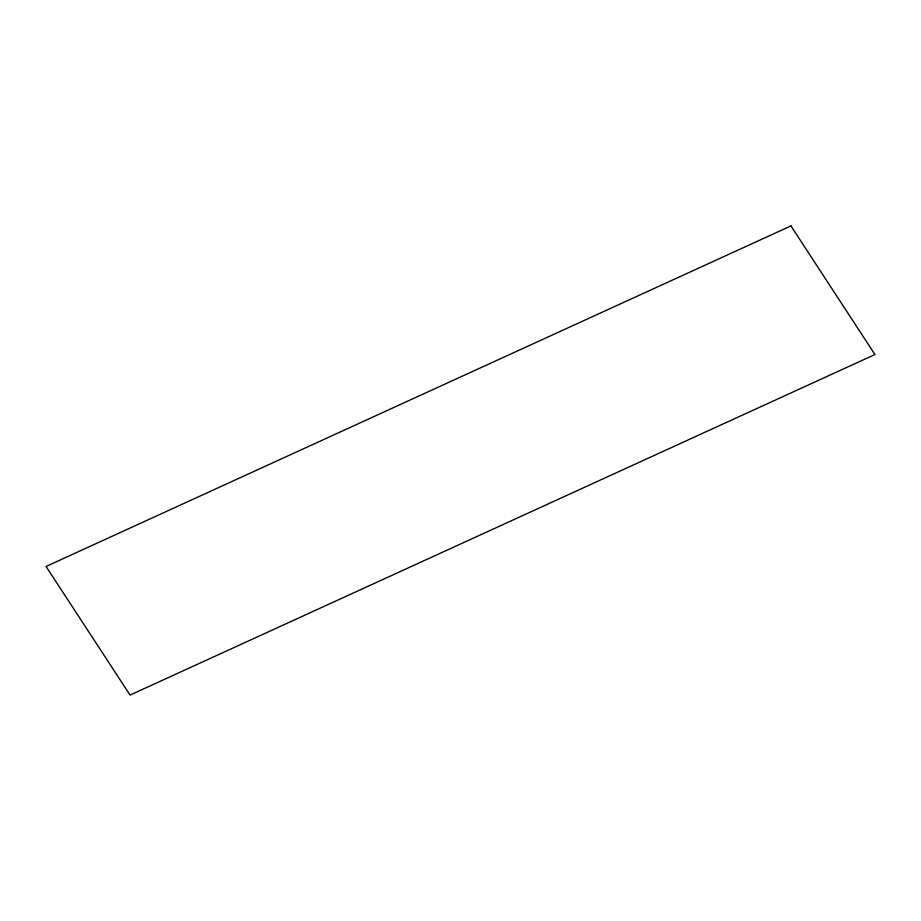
<?xml version="1.0" encoding="UTF-8"?>
<svg xmlns="http://www.w3.org/2000/svg" width="921" height="921" viewBox="0 0 921 921"><rect width="100%" height="100%" fill="white"/><g stroke="black" fill="none" stroke-linecap="round" stroke-linejoin="round"><path stroke-width="1.38" d="M790.932 225.921L46.05 566.473L130.068 695.079L874.95 354.527L790.932 225.921"/></g></svg>
